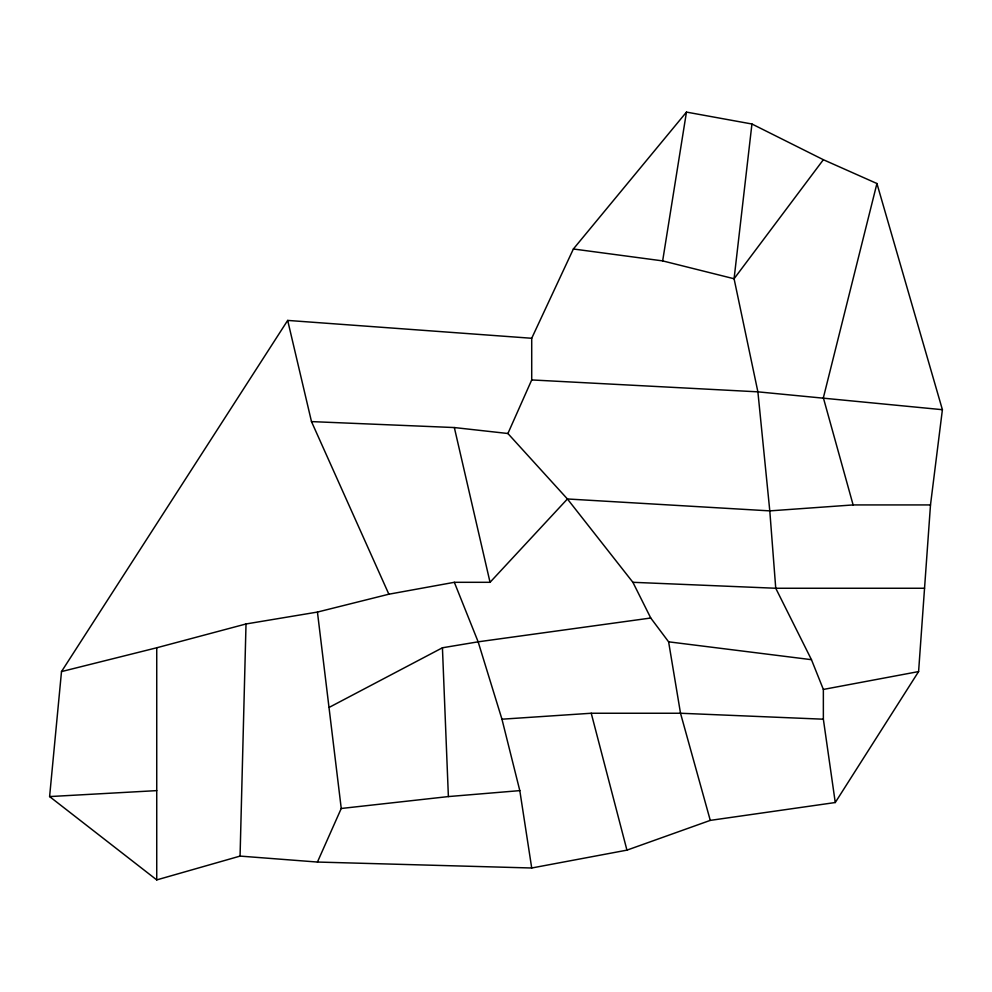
<?xml version="1.0" encoding="UTF-8"?>
<svg xmlns="http://www.w3.org/2000/svg" width="992" height="992" viewBox="0 0 992 992"><rect width="100%" height="100%" fill="white"/><g stroke="black" fill="none" stroke-linecap="round" stroke-linejoin="round"><path stroke-width="1.49" d="M531.712 338.272L287.68 320.416L61.504 671.584L49.6 796.576L156.736 879.904L240.064 856.096L246.016 623.968L317.44 612.064L388.864 594.208L454.336 582.304L490.048 582.304L567.424 498.976L769.792 510.88L853.12 504.928L930.496 504.928L942.4 409.696L876.928 183.52L823.36 159.712L751.936 124L686.464 112.096L573.376 248.992L531.712 338.272L531.712 379.936L507.904 433.504L567.424 498.976L632.896 582.304L650.752 618.016L668.608 641.824L680.512 713.248L710.272 820.384L835.264 802.528L918.592 671.584L930.496 504.928M751.936 124L734.08 278.752L757.888 391.84L769.792 510.88L775.744 588.256L811.456 659.68L823.36 689.44L823.36 719.2L835.264 802.528M823.36 159.712L734.08 278.752L662.656 260.896L686.464 112.096M876.928 183.52L823.36 397.792L853.12 504.928M240.064 856.096L317.44 862.048L341.248 808.48L317.44 612.064M329.344 707.296L442.432 647.776L478.144 641.824L650.752 618.016M317.44 862.048L531.712 868L626.944 850.144L710.272 820.384M61.504 671.584L156.736 647.776L246.016 623.968M823.36 689.44L918.592 671.584M341.248 808.48L448.384 796.576L519.808 790.624L531.712 868M454.336 582.304L478.144 641.824L501.952 719.2L591.232 713.248L680.512 713.248L823.36 719.2M49.6 796.576L156.736 790.624M924.544 588.256L775.744 588.256L632.896 582.304M287.68 320.416L311.488 421.6L454.336 427.552L507.904 433.504M531.712 379.936L757.888 391.84L942.4 409.696M668.608 641.824L811.456 659.68M573.376 248.992L662.656 260.896M311.488 421.6L388.864 594.208M591.232 713.248L626.944 850.144M501.952 719.2L519.808 790.624M454.336 427.552L490.048 582.304M442.432 647.776L448.384 796.576M156.736 647.776L156.736 879.904"/></g></svg>
